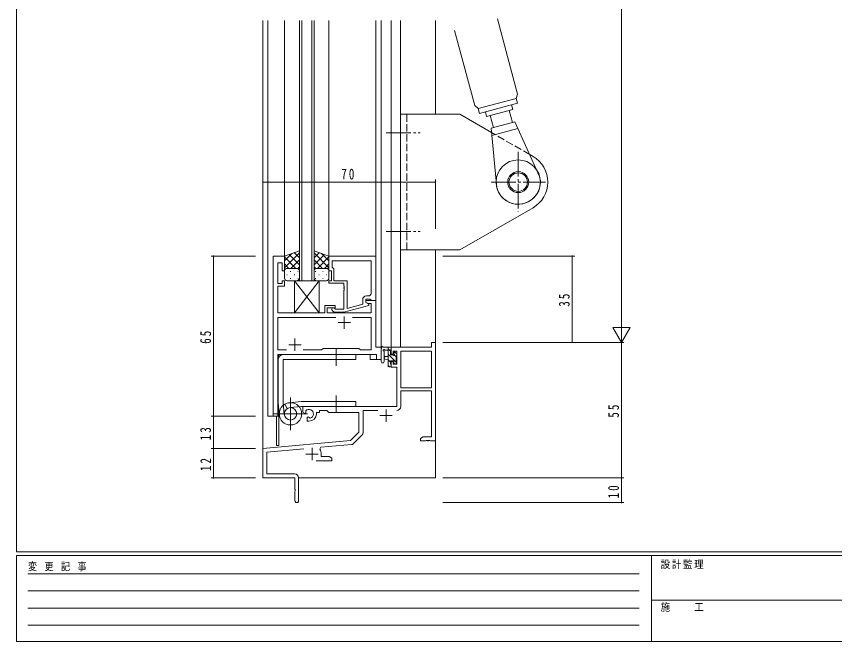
# Model space of a CAD drawing. Units: millimetres on the paper. Extents: x -397 to 397, y -282 to 282.
# Drawn here: x -393.9 to -61.9, y -282.1 to -28.5 of the extents above; entities that cross this region are included whole.
import ezdxf

# ---------------------------------------------------------------- set-up
doc = ezdxf.new("R2010")
doc.units = ezdxf.units.MM
for name, pattern in [('USER1', [0.375, 0.25, -0.125]), ('USER2', [13, 10, -1, 1, -1]), ('USER4', [4, 3, -1])]:
    doc.linetypes.add(name, pattern=pattern)
for name, color, linetype, lineweight in [('0-1_YKK_ZWAK', 7, 'Continuous', 18), ('0-3_YKK_11', 7, 'Continuous', 18), ('0-4_YKK_12', 2, 'Continuous', 18), ('0-5_YKK_13', 4, 'Continuous', 18), ('0-6_YKK_D', 6, 'Continuous', 18)]:
    doc.layers.add(name, color=color, linetype=linetype, lineweight=lineweight)
doc.styles.add('ＭＳ ゴシック', font='')
doc.styles.get('ＭＳ ゴシック').set_extended_font_data('MS Gothic')

msp = doc.modelspace()

# ---------------------------------------------------------------- linework, layer by layer
at = {"layer": '0-1_YKK_ZWAK'}
for p, q in [((-393.908, -245.7), (-393.908, 279.3)), ((376.092, -245.7), (-393.908, -245.7)), ((-393.908, -282.1), (-393.908, -247.1)), ((338.292, -247.1), (-393.908, -247.1)), ((-136.308, -247.1), (-136.308, -282.1)), ((-136.308, -265.299), (-7.508, -265.299)), ((-393.908, -282.1), (338.292, -282.1))]:
    msp.add_line(p, q, dxfattribs=at)
at = {"layer": '0-1_YKK_ZWAK', "linetype": 'USER1'}
for p, q in [((-389.31, -254.612), (-141.117, -254.612)), ((-389.31, -261.541), (-141.117, -261.541)), ((-389.31, -268.47), (-141.117, -268.47)), ((-389.31, -275.398), (-141.117, -275.398))]:
    msp.add_line(p, q, dxfattribs=at)
at = {"layer": '0-3_YKK_11'}
for p, q in [((-285.108, -125.7), (-289.708, -125.7)), ((-289.708, -125.7), (-289.708, -190.7)), ((-285.108, -131.7), (-285.108, -125.7)), ((-267.108, -125.7), (-267.108, -131.7)), ((-248.108, -125.7), (-267.108, -125.7)), ((-248.108, -143.7), (-248.108, -125.7)), ((-287.778, -128.4), (-286.108, -128.4)), ((-287.778, -136.9), (-287.778, -128.4)), ((-286.108, -128.4), (-286.108, -131.7)), ((-265.808, -130.2), (-265.808, -127.63)), ((-265.808, -127.63), (-250.038, -127.63)), ((-265.808, -127.63), (-250.038, -127.63)), ((-250.038, -127.63), (-250.038, -140.9)), ((-286.108, -131.7), (-285.108, -131.7)), ((-267.108, -131.7), (-266.108, -131.7)), ((-266.108, -131.7), (-266.108, -135.7)), ((-265.108, -135.7), (-265.108, -130.9)), ((-267.108, -135.7), (-267.108, -136.7)), ((-266.108, -135.7), (-267.108, -135.7)), ((-259.708, -135.7), (-265.108, -135.7)), ((-259.708, -146.908), (-259.708, -135.7)), ((-287.778, -142.742), (-287.778, -137.9)), ((-267.108, -136.7), (-261.008, -136.7)), ((-287.898, -142.925), (-287.778, -142.742)), ((-261.008, -139.658), (-261.008, -147.3)), ((-251.038, -141.9), (-251.908, -141.9)), ((-287.898, -143.475), (-287.898, -142.925)), ((-287.778, -148.7), (-287.778, -144.658)), ((-268.808, -145.7), (-268.808, -148.7)), ((-264.608, -145.7), (-268.808, -145.7)), ((-264.608, -146.7), (-264.608, -145.7)), ((-261.012, -148.5), (-250.908, -145.793)), ((-253.408, -145.22), (-259.708, -146.908)), ((-253.408, -143.4), (-253.408, -145.22)), ((-252.108, -143.2), (-250.308, -143.2)), ((-252.108, -144.5), (-252.108, -143.2)), ((-252.108, -143.7), (-252.108, -144.5)), ((-248.108, -143.7), (-252.108, -143.7)), ((-252.108, -144.5), (-251.242, -145)), ((-250.908, -145.193), (-252.108, -144.5)), ((-251.242, -145), (-250.038, -145)), ((-250.908, -145.793), (-250.908, -145.193)), ((-250.308, -143.2), (-250.108, -143.4)), ((-250.038, -145), (-250.038, -148.7)), ((-248.108, -162.7), (-248.108, -143.7)), ((-268.808, -148.7), (-287.778, -148.7)), ((-267.808, -148.7), (-267.808, -146.7)), ((-267.808, -146.7), (-264.608, -146.7)), ((-250.038, -148.7), (-267.808, -148.7)), ((-264.259, -150.63), (-287.778, -150.63)), ((-264.259, -150.63), (-287.778, -150.63)), ((-287.778, -150.63), (-287.778, -163.77)), ((-263.408, -152.7), (-258.408, -152.7)), ((-260.908, -150.2), (-260.908, -155.2)), ((-250.038, -150.63), (-257.558, -150.63)), ((-250.038, -163.77), (-250.038, -150.63)), ((-280.908, -159.2), (-280.908, -164.2)), ((-283.408, -161.7), (-278.408, -161.7)), ((-225.538, -160.7), (-225.538, -162.7)), ((-223.908, -160.7), (-225.538, -160.7)), ((-223.908, -200.7), (-223.908, -160.7)), ((-287.778, -163.77), (-284.259, -163.77)), ((-287.778, -165.7), (-247.838, -165.7)), ((-287.778, -190.7), (-287.778, -165.7)), ((-277.558, -163.77), (-270.078, -163.77)), ((-270.078, -163.77), (-269.508, -163.2)), ((-269.508, -163.2), (-254.908, -163.2)), ((-254.908, -163.2), (-254.338, -163.77)), ((-254.338, -163.77), (-250.038, -163.77)), ((-245.908, -162.7), (-248.108, -162.7)), ((-247.838, -165.7), (-247.838, -167.7)), ((-245.908, -167.7), (-245.908, -162.7)), ((-241.908, -162.7), (-241.908, -165.5)), ((-225.538, -162.7), (-241.908, -162.7)), ((-241.908, -165.5), (-241.108, -165.5)), ((-241.108, -164.33), (-239.608, -164.33)), ((-241.108, -165.5), (-241.108, -164.33)), ((-239.608, -164.33), (-239.608, -169.6)), ((-225.538, -164.33), (-237.978, -164.33)), ((-237.978, -164.33), (-237.978, -179.2)), ((-237.978, -164.33), (-237.978, -179.2)), ((-225.538, -179.2), (-225.538, -164.33)), ((-247.838, -167.7), (-245.908, -167.7)), ((-239.608, -170.8), (-239.608, -186.7)), ((-237.978, -179.2), (-225.538, -179.2)), ((-237.978, -186.73), (-237.978, -180.4)), ((-237.978, -180.4), (-225.538, -180.4)), ((-225.538, -180.4), (-225.538, -199.07)), ((-277.708, -186.7), (-277.708, -189.065)), ((-239.608, -186.7), (-277.708, -186.7)), ((-277.708, -189.065), (-276.808, -189.585)), ((-276.435, -188.878), (-276.473, -188.419)), ((-276.458, -189.382), (-276.435, -188.878)), ((-272.208, -189.7), (-272.208, -189.2)), ((-267.108, -189.2), (-254.908, -189.2)), ((-254.908, -189.2), (-254.908, -197.2)), ((-253.278, -197.461), (-253.278, -188.33)), ((-253.278, -188.33), (-247.259, -188.33)), ((-243.908, -187.9), (-243.908, -192.9)), ((-289.708, -190.7), (-287.778, -190.7)), ((-276.808, -189.585), (-276.458, -189.382)), ((-246.408, -190.4), (-241.408, -190.4)), ((-254.908, -197.2), (-258.292, -200.584)), ((-257.302, -201.899), (-253.571, -198.168)), ((-225.538, -199.07), (-228.817, -199.07)), ((-258.292, -200.584), (-293.908, -203.7)), ((-270.389, -203.279), (-257.922, -202.188)), ((-229.908, -200.7), (-227.866, -200.7)), ((-293.908, -203.7), (-293.908, -215.7)), ((-292.278, -205.194), (-277.278, -203.881)), ((-292.278, -214.07), (-292.278, -205.194)), ((-273.908, -203.5), (-273.908, -208.5)), ((-270.769, -204.041), (-270.389, -203.279)), ((-276.408, -206), (-271.408, -206)), ((-272.258, -208.7), (-265.908, -208.7)), ((-270.208, -207.07), (-270.208, -206)), ((-266.999, -207.07), (-270.208, -207.07)), ((-265.908, -207.7), (-266.999, -207.07)), ((-265.908, -208.7), (-265.908, -207.7)), ((-293.908, -215.7), (-280.908, -215.7)), ((-281.008, -214.07), (-292.278, -214.07)), ((-280.908, -215.7), (-280.908, -220.242)), ((-279.408, -224.95), (-279.408, -215.67)), ((-280.908, -220.242), (-280.788, -220.425)), ((-280.908, -221.158), (-280.908, -224.95))]:
    msp.add_line(p, q, dxfattribs=at)
for points in [[(-265.108, -130.9), (-265.608, -130.4), (-265.808, -130.2)], [(-287.778, -137.9), (-285.108, -137.9), (-285.108, -135.7), (-286.108, -135.7), (-286.108, -136.9), (-287.778, -136.9)], [(-261.008, -136.7), (-261.008, -137.742), (-260.888, -137.925), (-260.888, -138.475), (-261.008, -138.658), (-261.008, -138.742), (-260.888, -138.925), (-260.888, -139.475), (-261.008, -139.658)], [(-287.778, -144.658), (-287.898, -144.475), (-287.898, -143.925), (-287.778, -143.742), (-287.778, -143.658), (-287.898, -143.475)], [(-250.108, -143.4), (-249.808, -143.7), (-248.108, -143.7)], [(-265.732, -147.724), (-264.957, -148.5), (-261.012, -148.5)], [(-261.008, -147.3), (-264.46, -147.3), (-264.884, -146.876)], [(-239.608, -169.6), (-241.108, -169.6), (-241.108, -168.5), (-241.908, -168.5), (-241.908, -170.8), (-239.608, -170.8)], [(-272.208, -189.2), (-270.908, -189.2), (-270.908, -188.33), (-267.978, -188.33), (-267.108, -189.2)], [(-274.731, -191.436), (-275.109, -191.174), (-275.558, -190.941), (-275.908, -191.143), (-275.908, -192.7), (-275.208, -192.7)], [(-228.817, -199.07), (-229.908, -199.7), (-229.908, -200.7)], [(-227.866, -200.7), (-227.683, -200.58), (-227.133, -200.58), (-226.95, -200.7), (-226.866, -200.7), (-226.683, -200.58), (-226.133, -200.58), (-225.95, -200.7), (-223.908, -200.7)], [(-280.788, -220.425), (-280.788, -220.975), (-280.908, -221.158)]]:
    msp.add_lwpolyline(points, dxfattribs=at)
for centre, radius, start, end in [((-251.908, -143.4), 1.5, 90.00001, 179.99999), ((-251.038, -140.9), 1, 270.00001, 359.99999), ((-265.308, -147.3), 0.6, 44.99999, 225.00001), ((-275.208, -189.7), 1.8, 285.36688, 134.63312), ((-239.578, -186.73), 1.6, 270.00001, 359.99999), ((-275.208, -189.7), 3, 270.00001, 359.99999), ((-254.278, -197.461), 1, 315, 359.99999), ((-258.009, -201.192), 1, 275, 315.00002), ((-273.908, -206), 3.7, 0, 31.96331), ((-281.008, -215.67), 1.6, 0.00001, 89.99999), ((-280.158, -224.95), 0.75, 179.99999, 0.00001)]:
    msp.add_arc(centre, radius, start, end, dxfattribs=at)
at = {"layer": '0-4_YKK_12'}
for p, q in [((-293.908, -30.2), (-293.908, -215.7)), ((-291.908, -30.2), (-291.908, -190.7)), ((-285.108, -125.7), (-285.108, -30.2)), ((-279.108, -30.2), (-279.108, -135.701)), ((-278.108, -135.701), (-278.108, -30.2)), ((-274.108, -30.2), (-274.108, -135.701)), ((-273.108, -135.701), (-273.108, -30.2)), ((-267.108, -125.7), (-267.108, -30.2)), ((-248.108, -126), (-248.108, -30.2)), ((-245.908, -167.7), (-245.908, -30.2)), ((-241.908, -30.2), (-241.908, -162.7)), ((-238.008, -30.2), (-238.008, -162.7)), ((-223.908, -30.2), (-223.908, -68.2)), ((-285.108, -125.7), (-289.708, -125.7)), ((-289.708, -190.7), (-289.708, -125.7)), ((-223.908, -123.2), (-223.908, -215.7)), ((-279.108, -135.701), (-273.108, -135.701)), ((-248.408, -143.7), (-248.108, -143.7)), ((-248.108, -143.7), (-248.108, -162.699)), ((-287.708, -165.7), (-250.408, -165.7)), ((-287.708, -190.7), (-287.708, -165.7)), ((-287.408, -165.7), (-287.408, -166.646)), ((-250.408, -167.7), (-250.408, -165.7)), ((-248.108, -162.699), (-245.908, -162.699)), ((-238.008, -162.7), (-241.908, -162.7)), ((-250.408, -167.7), (-245.908, -167.7)), ((-287.408, -188.088), (-287.408, -202.5)), ((-291.908, -190.7), (-287.708, -190.7)), ((-288.408, -190.7), (-288.408, -202.5)), ((-287.408, -202.5), (-288.408, -202.5)), ((-293.608, -215.7), (-293.908, -215.7)), ((-293.908, -215.7), (-281.208, -215.7)), ((-279.408, -215.7), (-223.908, -215.7))]:
    msp.add_line(p, q, dxfattribs=at)
at = {"layer": '0-5_YKK_13'}
for p, q in [((-198.73, -29.495), (-190.546, -60.04)), ((-207.932, -64.699), (-216.117, -34.154)), ((-191.123, -61.748), (-206.578, -65.889)), ((-190.546, -60.04), (-191.123, -61.748)), ((-191.123, -61.748), (-190.606, -63.68)), ((-206.578, -65.889), (-207.932, -64.699)), ((-192.503, -66.258), (-203.128, -69.106)), ((-193.021, -64.327), (-192.503, -66.258)), ((-213.94, -68.2), (-238.008, -68.2)), ((-238.008, -68.2), (-238.008, -123.2)), ((-201.179, -75.567), (-213.94, -68.2)), ((-203.128, -69.106), (-203.646, -67.174)), ((-201.679, -68.717), (-200.384, -73.553)), ((-193.952, -66.647), (-192.656, -71.483)), ((-201.349, -73.812), (-191.69, -71.224)), ((-181.615, -93.371), (-191.69, -71.224)), ((-199.002, -98.029), (-201.349, -73.812)), ((-201.056, -76.839), (-190.431, -73.992)), ((-184.308, -85.308), (-185.63, -84.544)), ((-213.94, -123.2), (-184.308, -106.092)), ((-279.108, -123.557), (-285.108, -125.7)), ((-285.108, -130.432), (-279.108, -124.432)), ((-285.108, -127.603), (-282.147, -124.643)), ((-285.108, -125.7), (-285.108, -131.7)), ((-280.488, -130.7), (-285.108, -126.08)), ((-279.108, -129.251), (-283.304, -125.056)), ((-279.108, -126.423), (-281.22, -124.311)), ((-279.108, -123.557), (-279.108, -131.7)), ((-273.108, -131.7), (-273.108, -123.557)), ((-273.108, -123.557), (-267.108, -125.7)), ((-273.108, -126.423), (-270.997, -124.311)), ((-267.108, -130.432), (-273.108, -124.432)), ((-273.108, -129.251), (-268.912, -125.056)), ((-271.729, -130.7), (-267.108, -126.08)), ((-267.108, -127.603), (-270.069, -124.643)), ((-267.108, -125.7), (-267.108, -131.7)), ((-238.008, -123.2), (-213.94, -123.2)), ((-283.316, -130.7), (-285.108, -128.908)), ((-282.548, -130.7), (-279.108, -127.26)), ((-269.668, -130.7), (-273.108, -127.26)), ((-268.9, -130.7), (-267.108, -128.908)), ((-285.108, -134.7), (-285.108, -131.7)), ((-284.108, -130.7), (-280.508, -130.7)), ((-283.708, -130.7), (-280.108, -130.7)), ((-282.773, -131.922), (-282.573, -131.922)), ((-279.776, -130.757), (-279.108, -130.089)), ((-279.743, -131.922), (-279.543, -131.922)), ((-279.108, -131.7), (-279.108, -134.7)), ((-272.44, -130.757), (-273.108, -130.089)), ((-273.108, -131.7), (-273.108, -134.7)), ((-272.473, -131.922), (-272.673, -131.922)), ((-268.508, -130.7), (-272.108, -130.7)), ((-268.108, -130.7), (-271.708, -130.7)), ((-269.443, -131.922), (-269.643, -131.922)), ((-267.108, -134.7), (-267.108, -131.7)), ((-284.188, -133.337), (-283.988, -133.337)), ((-280.108, -135.7), (-284.108, -135.7)), ((-282.773, -134.752), (-282.573, -134.752)), ((-281.158, -133.337), (-280.958, -133.337)), ((-281.108, -135.7), (-271.108, -135.7)), ((-271.108, -135.7), (-281.108, -148.7)), ((-281.108, -135.7), (-281.108, -148.7)), ((-279.743, -134.752), (-279.543, -134.752)), ((-272.473, -134.752), (-272.673, -134.752)), ((-272.108, -135.7), (-268.108, -135.7)), ((-271.058, -133.337), (-271.258, -133.337)), ((-269.443, -134.752), (-269.643, -134.752)), ((-268.028, -133.337), (-268.228, -133.337)), ((-281.108, -148.7), (-271.108, -148.7)), ((-256.208, -165.7), (-285.708, -165.7)), ((-264.212, -163.2), (-264.212, -170.2)), ((-256.208, -167.7), (-256.208, -165.7)), ((-245.908, -168.428), (-245.908, -163.266)), ((-242.208, -162.7), (-244.889, -162.7)), ((-244.708, -168.428), (-244.705, -164.467)), ((-244.289, -163.9), (-243.108, -163.9)), ((-243.108, -162.7), (-243.108, -170.3)), ((-242.108, -164.317), (-243.108, -163.317)), ((-239.608, -169.062), (-243.108, -165.562)), ((-242.108, -165.8), (-242.108, -163.8)), ((-241.169, -165.8), (-242.108, -165.8)), ((-241.908, -163.6), (-241.908, -163)), ((-240.708, -165), (-240.708, -165.339)), ((-239.808, -166.617), (-240.495, -165.93)), ((-239.696, -165.288), (-240.196, -164.788)), ((-239.608, -166.1), (-239.608, -165.5)), ((-287.708, -167.7), (-287.708, -185.2)), ((-256.208, -167.7), (-285.708, -167.7)), ((-285.708, -185.2), (-285.708, -167.7)), ((-243.108, -166.4), (-244.253, -166.502)), ((-243.108, -167.6), (-244.253, -167.498)), ((-242.108, -168.807), (-243.108, -167.807)), ((-239.808, -168.4), (-239.808, -166.3)), ((-239.608, -169.1), (-239.608, -168.6)), ((-242.56, -170.6), (-243.108, -170.052)), ((-242.808, -170.6), (-242.208, -170.6)), ((-241.908, -170.3), (-241.908, -169.7)), ((-240.408, -169.4), (-239.908, -169.4)), ((-264.212, -189.2), (-264.212, -182.2)), ((-287.697, -185.415), (-287.182, -190.183)), ((-285.22, -189.958), (-285.708, -185.2)), ((-285.001, -185.828), (-283.995, -187.527)), ((-278.423, -184.712), (-283.191, -185.226)), ((-278.423, -184.712), (-283.191, -185.226)), ((-282.708, -196.348), (-282.708, -183.052)), ((-282.708, -196.2), (-282.708, -183.2)), ((-278.208, -184.7), (-256.212, -184.7)), ((-256.212, -186.7), (-256.212, -184.7)), ((-278.208, -186.7), (-282.966, -187.188)), ((-278.208, -186.7), (-256.212, -186.7)), ((-289.638, -189.7), (-275.779, -189.7)), ((-276.208, -189.7), (-289.208, -189.7))]:
    msp.add_line(p, q, dxfattribs=at)
at = {"layer": '0-5_YKK_13', "linetype": 'USER4'}
for p, q in [((-235.508, -123.2), (-235.508, -68.2)), ((-185.63, -84.544), (-201.179, -75.567))]:
    msp.add_line(p, q, dxfattribs=at)
at = {"layer": '0-5_YKK_13', "linetype": 'USER2'}
for p, q in [((-243.839, -75.7), (-230.077, -75.7)), ((-190.308, -83.463), (-190.308, -107.625)), ((-201.308, -95.7), (-179.308, -95.7)), ((-243.839, -115.7), (-230.077, -115.7))]:
    msp.add_line(p, q, dxfattribs=at)
at = {"layer": '0-5_YKK_13'}
for points in [[(-190.606, -63.68), (-206.061, -67.821), (-206.578, -65.889)], [(-281.108, -135.7), (-271.108, -148.7), (-271.108, -135.7)], [(-242.108, -169.5), (-242.108, -168.2), (-240.708, -168.2), (-240.708, -169.1)]]:
    msp.add_lwpolyline(points, dxfattribs=at)
for centre, radius in [((-190.308, -95.7), 9), ((-190.308, -95.7), 4.25), ((-190.308, -95.7), 3.75), ((-282.708, -189.7), 4.5), ((-282.708, -189.7), 2.525)]:
    msp.add_circle(centre, radius, dxfattribs=at)
for centre, radius, start, end in [((-190.308, -95.7), 12, 0, 60), ((-190.308, -95.7), 9, 195, 15), ((-190.308, -95.7), 12, 300, 0), ((-284.108, -131.7), 1, 90, 180), ((-284.108, -131.7), 1, 90, 180), ((-280.108, -131.7), 1, 360, 90), ((-280.108, -131.7), 1, 360, 90), ((-272.108, -131.7), 1, 90, 180), ((-272.108, -131.7), 1, 90, 180), ((-268.108, -131.7), 1, 360, 90), ((-268.108, -131.7), 1, 360, 90), ((-284.108, -134.7), 1, 180, 270), ((-280.108, -134.7), 1, 270, 360), ((-272.108, -134.7), 1, 180, 270), ((-268.108, -134.7), 1, 270, 360), ((-245.408, -162.7), 0.3, 30, 190.52878), ((-244.889, -162.4), 0.3, 210, 270), ((-285.708, -167.7), 2, 90, 180), ((-245.608, -163.266), 0.3, 130.52878, 180), ((-245.998, -162.81), 0.3, 310.52878, 10.52878), ((-244.808, -163.9), 0.3, 30, 250.81024), ((-245.005, -164.467), 0.3, 359.95977, 70.81024), ((-244.289, -163.6), 0.3, 210, 270), ((-242.208, -163), 0.3, 0, 90), ((-242.108, -163.6), 0.2, 270, 0), ((-241.169, -166.1), 0.3, 33.05573, 90), ((-240.708, -165.8), 0.25, 213.05573, 56.94427), ((-240.408, -165), 0.3, 45, 180), ((-240.408, -165.339), 0.3, 180, 236.94427), ((-239.908, -165.5), 0.3, 0, 45), ((-245.308, -168.428), 0.6, 179.95977, 359.95977), ((-244.208, -167), 0.5, 95.09207, 264.90793), ((-240.408, -169.1), 0.3, 180, 270), ((-239.908, -169.1), 0.3, 270, 0), ((-239.808, -166.1), 0.2, 270, 0), ((-239.808, -168.6), 0.2, 0, 90), ((-242.808, -170.3), 0.3, 180, 270), ((-242.208, -170.3), 0.3, 270, 0), ((-242.108, -169.7), 0.2, 0, 90), ((-285.708, -185.2), 2, 179.99075, 186.15767), ((-278.208, -186.7), 2, 90.00003, 96.15771)]:
    msp.add_arc(centre, radius, start, end, dxfattribs=at)
at = {"layer": '0-6_YKK_D'}
for p, q in [((-148.408, -153.7), (-148.408, 132.3)), ((-293.908, -114.703), (-293.908, -94.7)), ((-293.908, -95.7), (-223.908, -95.7)), ((-223.908, -114.703), (-223.908, -94.7)), ((-296.908, -125.7), (-314.908, -125.7)), ((-313.908, -125.7), (-313.908, -190.7)), ((-220.908, -125.7), (-167.408, -125.7)), ((-168.408, -160.7), (-168.408, -125.7)), ((-148.408, -160.7), (-148.408, -148.576)), ((-148.408, -160.7), (-151.908, -154.638)), ((-144.908, -154.638), (-151.908, -154.638)), ((-148.408, -160.7), (-144.908, -154.638)), ((-220.908, -160.7), (-167.408, -160.7)), ((-220.908, -160.7), (-147.408, -160.7)), ((-220.908, -160.7), (-147.408, -160.7)), ((-148.408, -215.7), (-148.408, -160.7)), ((-296.908, -190.7), (-314.908, -190.7)), ((-296.908, -190.7), (-314.908, -190.7)), ((-313.908, -203.7), (-313.908, -190.7)), ((-296.908, -203.7), (-314.908, -203.7)), ((-296.908, -203.7), (-314.908, -203.7)), ((-313.908, -203.7), (-313.908, -215.7)), ((-296.908, -215.7), (-314.908, -215.7)), ((-220.908, -215.7), (-147.408, -215.7)), ((-220.908, -215.7), (-147.408, -215.7)), ((-148.408, -215.7), (-148.408, -225.7)), ((-220.908, -225.7), (-147.408, -225.7))]:
    msp.add_line(p, q, dxfattribs=at)
for centre, start, end in [((-293.908, -95.7), 0, 180), ((-293.908, -95.7), 180, 0), ((-223.908, -95.7), 0, 180), ((-223.908, -95.7), 180, 0), ((-313.908, -125.7), 90, 270), ((-313.908, -125.7), 270, 90), ((-168.408, -125.7), 90, 270), ((-168.408, -125.7), 270, 90), ((-168.408, -160.7), 90, 270), ((-168.408, -160.7), 270, 90), ((-313.908, -190.7), 90, 270), ((-313.908, -190.7), 90, 270), ((-313.908, -190.7), 270, 90), ((-313.908, -190.7), 270, 90), ((-313.908, -203.7), 90, 270), ((-313.908, -203.7), 90, 270), ((-313.908, -203.7), 270, 90), ((-313.908, -203.7), 270, 90), ((-313.908, -215.7), 90, 270), ((-313.908, -215.7), 270, 90), ((-148.408, -215.7), 90, 270), ((-148.408, -215.7), 90, 270), ((-148.408, -215.7), 270, 90), ((-148.408, -215.7), 270, 90), ((-148.408, -225.7), 90, 270), ((-148.408, -225.7), 270, 90)]:
    msp.add_arc(centre, 0.106, start, end, dxfattribs=at)

# ---------------------------------------------------------------- texts
at = {"layer": '0-1_YKK_ZWAK', "char_height": 3.079, "attachment_point": 7, "style": 'ＭＳ ゴシック'}
for s, insert in [('\\T1.17;\\W0.9;設計監理', (-132.539, -252.633)), ('\\T1.23;\\W0.85;変\\~更\\~記\\~事', (-389.194, -253.547)), ('\\T1.17;\\W0.9;施\u3000\u3000工', (-132.539, -269.954))]:
    msp.add_mtext(s, dxfattribs=dict(at, insert=insert))
at = {"layer": '0-6_YKK_D', "color": 7, "insert": (-262.1, -94.7), "char_height": 4.399, "attachment_point": 7, "style": 'ＭＳ ゴシック'}
msp.add_mtext('\\T1.37;\\W0.75;70', dxfattribs=at)
at = {"layer": '0-6_YKK_D', "color": 7, "char_height": 4.399, "attachment_point": 7, "rotation": 90, "style": 'ＭＳ ゴシック'}
for s, insert in [('\\T1.37;\\W0.75;35', (-169.408, -146.27)), ('\\T1.37;\\W0.75;65', (-314.908, -161.307)), ('\\T1.37;\\W0.75;55', (-149.408, -191.27)), ('\\T1.37;\\W0.75;13', (-314.908, -200.441)), ('\\T1.37;\\W0.75;12', (-314.908, -212.953)), ('\\T1.37;\\W0.75;10', (-149.408, -224.002))]:
    msp.add_mtext(s, dxfattribs=dict(at, insert=insert))

doc.saveas('drawing.dxf')
